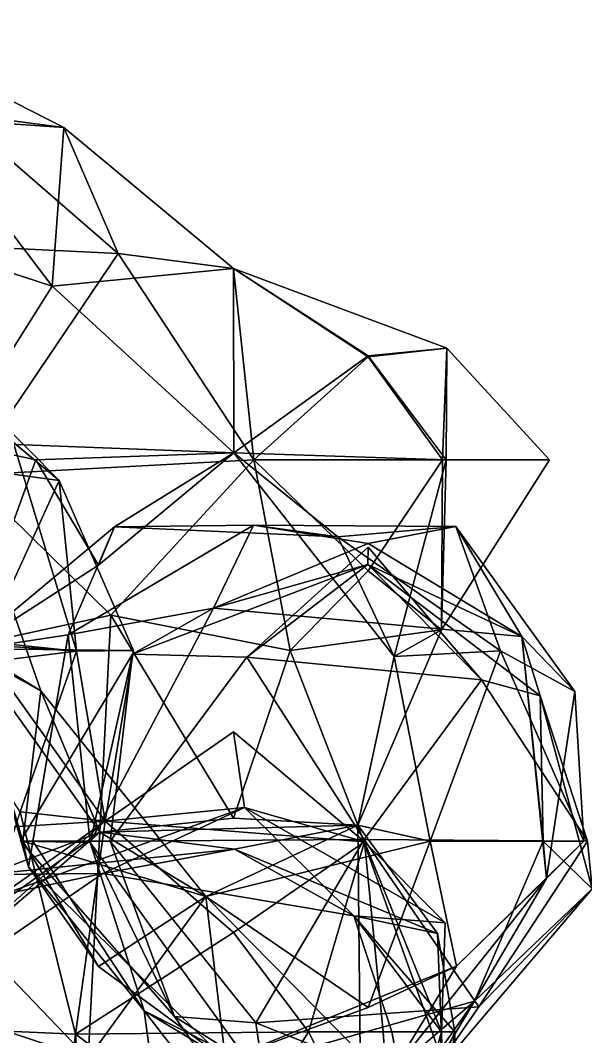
# Model space of a CAD drawing. Extents: x 290083 to 295691, y 4553739 to 4561622.
# Drawn here: x 294348 to 294400.9, y 4559458.8 to 4559553.8 of the extents above; entities that cross this region are included whole.
import ezdxf

# ---------------------------------------------------------------- set-up
doc = ezdxf.new("R2010")
doc.units = 0
doc.layers.add('Au_ppm_Pref_-_0_3', color=7, linetype='CONTINUOUS')

msp = doc.modelspace()

# ---------------------------------------------------------------- linework, layer by layer
at = {"layer": 'Au_ppm_Pref_-_0_3'}
for points in [[(294339.065, 4559544.686, 1842.568), (294352.104, 4559543.771, 1847.13), (294332.429, 4559553.802, 1847.11)], [(294342.091, 4559545.093, 1852.434), (294332.429, 4559553.802, 1847.11), (294352.104, 4559543.771, 1847.13)], [(294357.185, 4559532.025, 1853.917), (294330, 4559533.318, 1855.725), (294342.091, 4559545.093, 1852.434)], [(294339.065, 4559544.686, 1842.568), (294332.883, 4559534.857, 1838.47), (294351.031, 4559528.957, 1842.158)], [(294339.065, 4559544.686, 1842.568), (294351.031, 4559528.957, 1842.158), (294352.104, 4559543.771, 1847.13)], [(294352.104, 4559543.771, 1847.13), (294357.185, 4559532.025, 1853.917), (294342.091, 4559545.093, 1852.434)], [(294351.031, 4559528.957, 1842.158), (294367.978, 4559530.607, 1847.121), (294352.104, 4559543.771, 1847.13)], [(294357.185, 4559532.025, 1853.917), (294352.104, 4559543.771, 1847.13), (294367.978, 4559530.607, 1847.121)], [(294332.883, 4559534.857, 1838.47), (294341.829, 4559514.38, 1840.204), (294351.031, 4559528.957, 1842.158)], [(294330, 4559533.318, 1855.725), (294357.185, 4559532.025, 1853.917), (294343.156, 4559511.281, 1854.787)], [(294369.872, 4559512.739, 1854.042), (294343.156, 4559511.281, 1854.787), (294357.185, 4559532.025, 1853.917)], [(294369.872, 4559512.739, 1854.042), (294357.185, 4559532.025, 1853.917), (294367.978, 4559530.607, 1847.121)], [(294351.031, 4559528.957, 1842.158), (294367.989, 4559513.375, 1840.91), (294367.978, 4559530.607, 1847.121)], [(294369.872, 4559512.739, 1854.042), (294367.978, 4559530.607, 1847.121), (294380.553, 4559522.352, 1850.337)], [(294387.922, 4559523.152, 1847.13), (294380.553, 4559522.352, 1850.337), (294367.978, 4559530.607, 1847.121)], [(294380.553, 4559522.434, 1843.896), (294367.978, 4559530.607, 1847.121), (294367.989, 4559513.375, 1840.91)], [(294380.553, 4559522.434, 1843.896), (294387.922, 4559523.152, 1847.13), (294367.978, 4559530.607, 1847.121)], [(294351.031, 4559528.957, 1842.158), (294341.829, 4559514.38, 1840.204), (294367.989, 4559513.375, 1840.91)], [(294351.679, 4559510.809, 1871.257), (294339.97, 4559522.608, 1872.221), (294337.493, 4559512.732, 1867.429)], [(294351.679, 4559510.809, 1871.257), (294347.369, 4559514.373, 1878.387), (294339.97, 4559522.608, 1872.221)], [(294387.856, 4559512.732, 1843.688), (294387.922, 4559523.152, 1847.13), (294380.553, 4559522.434, 1843.896)], [(294387.922, 4559523.152, 1847.13), (294387.498, 4559512.732, 1850.404), (294380.553, 4559522.352, 1850.337)], [(294387.922, 4559523.152, 1847.13), (294397.505, 4559512.732, 1847.13), (294387.498, 4559512.732, 1850.404)], [(294387.856, 4559512.732, 1843.688), (294397.505, 4559512.732, 1847.13), (294387.922, 4559523.152, 1847.13)], [(294387.856, 4559512.732, 1843.688), (294380.553, 4559522.434, 1843.896), (294367.989, 4559513.375, 1840.91)], [(294387.498, 4559512.732, 1850.404), (294369.872, 4559512.739, 1854.042), (294380.553, 4559522.352, 1850.337)], [(294340.419, 4559496.196, 1881.821), (294347.369, 4559514.373, 1878.387), (294353.29, 4559494.86, 1876.427)], [(294341.829, 4559514.38, 1840.204), (294343.01, 4559494.93, 1835.294), (294349.494, 4559512.732, 1838.014)], [(294343.089, 4559495.316, 1847.026), (294349.965, 4559491.123, 1841.191), (294341.829, 4559514.38, 1840.204)], [(294343.01, 4559494.93, 1835.294), (294341.829, 4559514.38, 1840.204), (294349.965, 4559491.123, 1841.191)], [(294341.829, 4559514.38, 1840.204), (294349.494, 4559512.732, 1838.014), (294367.989, 4559513.375, 1840.91)], [(294351.679, 4559510.809, 1871.257), (294353.29, 4559494.86, 1876.427), (294347.369, 4559514.373, 1878.387)], [(294349.494, 4559512.732, 1838.014), (294355.355, 4559502.887, 1838.533), (294367.989, 4559513.375, 1840.91)], [(294355.355, 4559502.887, 1838.533), (294356.843, 4559506.48, 1833.869), (294367.989, 4559513.375, 1840.91)], [(294377.73, 4559505.54, 1834.185), (294367.989, 4559513.375, 1840.91), (294356.843, 4559506.48, 1833.869)], [(294382.979, 4559494.346, 1841.345), (294387.856, 4559512.732, 1843.688), (294367.989, 4559513.375, 1840.91)], [(294382.979, 4559494.346, 1841.345), (294367.989, 4559513.375, 1840.91), (294377.73, 4559505.54, 1834.185)], [(294351.679, 4559510.809, 1871.257), (294337.493, 4559512.732, 1867.429), (294344.473, 4559495.063, 1868.568)], [(294355.355, 4559502.887, 1838.533), (294349.494, 4559512.732, 1838.014), (294343.01, 4559494.93, 1835.294)], [(294343.156, 4559511.281, 1854.787), (294369.872, 4559512.739, 1854.042), (294356.515, 4559498.214, 1852.5)], [(294356.515, 4559498.214, 1852.5), (294369.872, 4559512.739, 1854.042), (294373.272, 4559494.914, 1849.637)], [(294369.872, 4559512.739, 1854.042), (294380.553, 4559502.339, 1850.594), (294373.272, 4559494.914, 1849.637)], [(294380.553, 4559502.339, 1850.594), (294369.872, 4559512.739, 1854.042), (294387.498, 4559512.732, 1850.404)], [(294380.553, 4559502.339, 1850.594), (294387.498, 4559512.732, 1850.404), (294387.428, 4559496.842, 1847.13)], [(294387.856, 4559512.732, 1843.688), (294382.979, 4559494.346, 1841.345), (294387.428, 4559496.842, 1847.13)], [(294387.856, 4559512.732, 1843.688), (294387.428, 4559496.842, 1847.13), (294397.505, 4559512.732, 1847.13)], [(294397.505, 4559512.732, 1847.13), (294387.428, 4559496.842, 1847.13), (294387.498, 4559512.732, 1850.404)], [(294356.515, 4559498.214, 1852.5), (294343.089, 4559495.316, 1847.026), (294343.156, 4559511.281, 1854.787)], [(294358.629, 4559494.914, 1870.887), (294351.679, 4559510.809, 1871.257), (294344.473, 4559495.063, 1868.568)], [(294358.629, 4559494.914, 1870.887), (294353.29, 4559494.86, 1876.427), (294351.679, 4559510.809, 1871.257)], [(294356.843, 4559506.48, 1833.869), (294355.355, 4559502.887, 1838.533), (294343.01, 4559494.93, 1835.294)], [(294356.843, 4559506.48, 1833.869), (294343.01, 4559494.93, 1835.294), (294352.5, 4559496.357, 1828.748)], [(294369.848, 4559506.633, 1830.452), (294352.5, 4559496.357, 1828.748), (294366.1, 4559498.854, 1823.543)], [(294356.843, 4559506.48, 1833.869), (294352.5, 4559496.357, 1828.748), (294369.848, 4559506.633, 1830.452)], [(294377.73, 4559505.54, 1834.185), (294356.843, 4559506.48, 1833.869), (294369.848, 4559506.633, 1830.452)], [(294380.553, 4559504.912, 1825.979), (294369.848, 4559506.633, 1830.452), (294366.1, 4559498.854, 1823.543)], [(294369.848, 4559506.633, 1830.452), (294388.747, 4559506.502, 1829.312), (294377.73, 4559505.54, 1834.185)], [(294388.747, 4559506.502, 1829.312), (294369.848, 4559506.633, 1830.452), (294380.553, 4559504.912, 1825.979)], [(294388.747, 4559506.502, 1829.312), (294392.929, 4559494.864, 1835.316), (294377.73, 4559505.54, 1834.185)], [(294388.747, 4559506.502, 1829.312), (294380.553, 4559504.912, 1825.979), (294394.924, 4559496.209, 1823.534)], [(294388.747, 4559506.502, 1829.312), (294399.875, 4559491.071, 1829.312), (294392.929, 4559494.864, 1835.316)], [(294399.875, 4559491.071, 1829.312), (294388.747, 4559506.502, 1829.312), (294394.924, 4559496.209, 1823.534)], [(294392.929, 4559494.864, 1835.316), (294382.979, 4559494.346, 1841.345), (294377.73, 4559505.54, 1834.185)], [(294380.553, 4559504.912, 1825.979), (294366.1, 4559498.854, 1823.543), (294394.924, 4559496.209, 1823.534)], [(294380.515, 4559502.948, 1818.357), (294369.213, 4559494.272, 1812.302), (294380.553, 4559504.549, 1814.221)], [(294380.553, 4559504.549, 1814.221), (294369.213, 4559494.272, 1812.302), (294391.158, 4559492.172, 1813.348)], [(294380.515, 4559502.948, 1818.357), (294380.553, 4559504.549, 1814.221), (294391.158, 4559492.172, 1813.348)], [(294358.531, 4559494.55, 1818.122), (294380.515, 4559502.948, 1818.357), (294366.1, 4559498.854, 1823.543)], [(294380.515, 4559502.948, 1818.357), (294358.531, 4559494.55, 1818.122), (294369.213, 4559494.272, 1812.302)], [(294380.515, 4559502.948, 1818.357), (294394.924, 4559496.209, 1823.534), (294366.1, 4559498.854, 1823.543)], [(294380.515, 4559502.948, 1818.357), (294396.643, 4559490.682, 1817.433), (294394.924, 4559496.209, 1823.534)], [(294396.643, 4559490.682, 1817.433), (294380.515, 4559502.948, 1818.357), (294391.158, 4559492.172, 1813.348)], [(294387.428, 4559496.842, 1847.13), (294373.272, 4559494.914, 1849.637), (294380.553, 4559502.339, 1850.594)], [(294343.089, 4559495.316, 1847.026), (294356.515, 4559498.214, 1852.5), (294355.471, 4559477.936, 1847.232)], [(294352.5, 4559496.357, 1828.748), (294354.56, 4559476.969, 1823.316), (294366.1, 4559498.854, 1823.543)], [(294358.531, 4559494.55, 1818.122), (294366.1, 4559498.854, 1823.543), (294354.56, 4559476.969, 1823.316)], [(294367.954, 4559479.249, 1852.351), (294355.471, 4559477.936, 1847.232), (294356.515, 4559498.214, 1852.5)], [(294367.954, 4559479.249, 1852.351), (294356.515, 4559498.214, 1852.5), (294373.272, 4559494.914, 1849.637)], [(294340.41, 4559495.744, 1881.837), (294340.419, 4559496.196, 1881.821), (294353.29, 4559494.86, 1876.427)], [(294348.796, 4559474.695, 1834.402), (294352.5, 4559496.357, 1828.748), (294343.01, 4559494.93, 1835.294)], [(294352.5, 4559496.357, 1828.748), (294348.796, 4559474.695, 1834.402), (294349.202, 4559477.096, 1829.312)], [(294349.202, 4559477.096, 1829.312), (294354.56, 4559476.969, 1823.316), (294352.5, 4559496.357, 1828.748)], [(294387.428, 4559496.842, 1847.13), (294379.58, 4559478.572, 1846.399), (294373.272, 4559494.914, 1849.637)], [(294379.58, 4559478.572, 1846.399), (294387.428, 4559496.842, 1847.13), (294382.979, 4559494.346, 1841.345)], [(294397.236, 4559473.585, 1829.414), (294399.875, 4559491.071, 1829.312), (294394.924, 4559496.209, 1823.534)], [(294397.236, 4559473.585, 1829.414), (294394.924, 4559496.209, 1823.534), (294396.906, 4559477.096, 1821.973)], [(294396.906, 4559477.096, 1821.973), (294394.924, 4559496.209, 1823.534), (294396.643, 4559490.682, 1817.433)], [(294355.974, 4559478.944, 1871.413), (294344.473, 4559495.063, 1868.568), (294329.68, 4559477.34, 1870.769)], [(294339.251, 4559493.141, 1882.398), (294340.41, 4559495.744, 1881.837), (294353.29, 4559494.86, 1876.427)], [(294343.089, 4559495.316, 1847.026), (294355.471, 4559477.936, 1847.232), (294349.965, 4559491.123, 1841.191)], [(294358.629, 4559494.914, 1870.887), (294344.473, 4559495.063, 1868.568), (294355.974, 4559478.944, 1871.413)], [(294348.03, 4559479.843, 1878.375), (294339.251, 4559493.141, 1882.398), (294353.29, 4559494.86, 1876.427)], [(294343.01, 4559494.93, 1835.294), (294349.965, 4559491.123, 1841.191), (294348.27, 4559477.096, 1838.591)], [(294348.27, 4559477.096, 1838.591), (294348.796, 4559474.695, 1834.402), (294343.01, 4559494.93, 1835.294)], [(294348.03, 4559479.843, 1878.375), (294353.29, 4559494.86, 1876.427), (294355.974, 4559478.944, 1871.413)], [(294358.531, 4559494.55, 1818.122), (294354.56, 4559476.969, 1823.316), (294348.054, 4559477.096, 1817.433)], [(294358.531, 4559494.55, 1818.122), (294348.054, 4559477.096, 1817.433), (294356.448, 4559477.096, 1812.009)], [(294358.629, 4559494.914, 1870.887), (294355.974, 4559478.944, 1871.413), (294353.29, 4559494.86, 1876.427)], [(294358.531, 4559494.55, 1818.122), (294356.448, 4559477.096, 1812.009), (294369.213, 4559494.272, 1812.302)], [(294369.213, 4559494.272, 1812.302), (294356.448, 4559477.096, 1812.009), (294380.184, 4559477.255, 1811.17)], [(294367.954, 4559479.249, 1852.351), (294373.272, 4559494.914, 1849.637), (294379.58, 4559478.572, 1846.399)], [(294391.158, 4559492.172, 1813.348), (294369.213, 4559494.272, 1812.302), (294380.184, 4559477.255, 1811.17)], [(294382.979, 4559494.346, 1841.345), (294386.361, 4559477.096, 1840.883), (294379.58, 4559478.572, 1846.399)], [(294386.361, 4559477.096, 1840.883), (294382.979, 4559494.346, 1841.345), (294392.929, 4559494.864, 1835.316)], [(294392.929, 4559494.864, 1835.316), (294400.726, 4559477.096, 1834.167), (294386.361, 4559477.096, 1840.883)], [(294392.929, 4559494.864, 1835.316), (294399.875, 4559491.071, 1829.312), (294400.726, 4559477.096, 1834.167)], [(294401.056, 4559477.096, 1813.707), (294391.158, 4559492.172, 1813.348), (294380.184, 4559477.255, 1811.17)], [(294396.643, 4559490.682, 1817.433), (294391.158, 4559492.172, 1813.348), (294401.056, 4559477.096, 1813.707)], [(294365.394, 4559471.915, 1841.191), (294348.27, 4559477.096, 1838.591), (294349.965, 4559491.123, 1841.191)], [(294365.394, 4559471.915, 1841.191), (294349.965, 4559491.123, 1841.191), (294355.471, 4559477.936, 1847.232)], [(294396.643, 4559490.682, 1817.433), (294401.494, 4559472.645, 1817.433), (294396.906, 4559477.096, 1821.973)], [(294396.643, 4559490.682, 1817.433), (294401.056, 4559477.096, 1813.707), (294401.494, 4559472.645, 1817.433)], [(294399.875, 4559491.071, 1829.312), (294397.236, 4559473.585, 1829.414), (294400.726, 4559477.096, 1834.167)], [(294380.208, 4559477.04, 1870.853), (294355.974, 4559478.944, 1871.413), (294367.954, 4559487.311, 1868.353)], [(294369.01, 4559480.235, 1864.298), (294367.954, 4559487.311, 1868.353), (294355.974, 4559478.944, 1871.413)], [(294380.208, 4559477.04, 1870.853), (294367.954, 4559487.311, 1868.353), (294369.01, 4559480.235, 1864.298)], [(294369.01, 4559480.235, 1864.298), (294355.974, 4559478.944, 1871.413), (294346.31, 4559472.07, 1864.948)], [(294355.76, 4559474.063, 1859.581), (294369.01, 4559480.235, 1864.298), (294346.31, 4559472.07, 1864.948)], [(294379.217, 4559470.1, 1859.083), (294369.01, 4559480.235, 1864.298), (294355.76, 4559474.063, 1859.581)], [(294379.217, 4559470.1, 1859.083), (294387.742, 4559469.443, 1864.948), (294369.01, 4559480.235, 1864.298)], [(294369.01, 4559480.235, 1864.298), (294387.742, 4559469.443, 1864.948), (294380.208, 4559477.04, 1870.853)], [(294355.974, 4559478.944, 1871.413), (294329.68, 4559477.34, 1870.769), (294342.756, 4559467.296, 1868.214)], [(294353.209, 4559459.042, 1876.169), (294341.714, 4559459.534, 1881.818), (294348.03, 4559479.843, 1878.375)], [(294355.974, 4559478.944, 1871.413), (294342.756, 4559467.296, 1868.214), (294346.31, 4559472.07, 1864.948)], [(294348.03, 4559479.843, 1878.375), (294355.974, 4559478.944, 1871.413), (294353.209, 4559459.042, 1876.169)], [(294367.954, 4559468.554, 1873.979), (294353.209, 4559459.042, 1876.169), (294355.974, 4559478.944, 1871.413)], [(294367.954, 4559479.249, 1852.351), (294379.58, 4559478.572, 1846.399), (294355.471, 4559477.936, 1847.232)], [(294380.208, 4559477.04, 1870.853), (294367.954, 4559468.554, 1873.979), (294355.974, 4559478.944, 1871.413)], [(294368.071, 4559476.352, 1853.055), (294355.471, 4559477.936, 1847.232), (294379.58, 4559478.572, 1846.399)], [(294379.58, 4559478.572, 1846.399), (294365.394, 4559471.915, 1841.191), (294379.812, 4559457.284, 1842.205)], [(294386.361, 4559477.096, 1840.883), (294365.394, 4559471.915, 1841.191), (294379.58, 4559478.572, 1846.399)], [(294368.071, 4559476.352, 1853.055), (294379.58, 4559478.572, 1846.399), (294387.038, 4559468.449, 1853.069)], [(294387.038, 4559468.449, 1853.069), (294379.58, 4559478.572, 1846.399), (294387.497, 4559456.541, 1847.761)], [(294387.497, 4559456.541, 1847.761), (294379.58, 4559478.572, 1846.399), (294379.812, 4559457.284, 1842.205)], [(294344.97, 4559473.965, 1853.069), (294337.434, 4559462.443, 1847.044), (294355.471, 4559477.936, 1847.232)], [(294342.756, 4559468.851, 1843.939), (294355.471, 4559477.936, 1847.232), (294337.434, 4559462.443, 1847.044)], [(294354.385, 4559456.777, 1843.015), (294355.471, 4559477.936, 1847.232), (294342.756, 4559468.851, 1843.939)], [(294368.071, 4559476.352, 1853.055), (294344.97, 4559473.965, 1853.069), (294355.471, 4559477.936, 1847.232)], [(294348.054, 4559477.096, 1817.433), (294354.56, 4559476.969, 1823.316), (294362.45, 4559460.703, 1817.433)], [(294348.054, 4559477.096, 1817.433), (294362.45, 4559460.703, 1817.433), (294356.448, 4559477.096, 1812.009)], [(294348.27, 4559477.096, 1838.591), (294365.394, 4559471.915, 1841.191), (294355.355, 4559465.38, 1839.157)], [(294348.27, 4559477.096, 1838.591), (294355.355, 4559465.38, 1839.157), (294348.796, 4559474.695, 1834.402)], [(294349.202, 4559477.096, 1829.312), (294348.796, 4559474.695, 1834.402), (294359.617, 4559461.234, 1829.125)], [(294349.202, 4559477.096, 1829.312), (294359.617, 4559461.234, 1829.125), (294354.56, 4559476.969, 1823.316)], [(294365.394, 4559471.915, 1841.191), (294355.471, 4559477.936, 1847.232), (294354.385, 4559456.777, 1843.015)], [(294356.448, 4559477.096, 1812.009), (294370.067, 4559460.109, 1812.767), (294380.184, 4559477.255, 1811.17)], [(294362.45, 4559460.703, 1817.433), (294370.067, 4559460.109, 1812.767), (294356.448, 4559477.096, 1812.009)], [(294380.553, 4559461.539, 1840.437), (294365.394, 4559471.915, 1841.191), (294386.361, 4559477.096, 1840.883)], [(294380.208, 4559477.04, 1870.853), (294374.993, 4559459.278, 1874.205), (294367.954, 4559468.554, 1873.979)], [(294390.887, 4559461.604, 1813.338), (294380.184, 4559477.255, 1811.17), (294370.067, 4559460.109, 1812.767)], [(294381.975, 4559459.278, 1870.887), (294374.993, 4559459.278, 1874.205), (294380.208, 4559477.04, 1870.853)], [(294390.887, 4559461.604, 1813.338), (294401.056, 4559477.096, 1813.707), (294380.184, 4559477.255, 1811.17)], [(294387.421, 4559459.278, 1865.024), (294380.208, 4559477.04, 1870.853), (294387.742, 4559469.443, 1864.948)], [(294387.421, 4559459.278, 1865.024), (294381.975, 4559459.278, 1870.887), (294380.208, 4559477.04, 1870.853)], [(294388.823, 4559465.4, 1835.251), (294380.553, 4559461.539, 1840.437), (294386.361, 4559477.096, 1840.883)], [(294400.726, 4559477.096, 1834.167), (294388.823, 4559465.4, 1835.251), (294386.361, 4559477.096, 1840.883)], [(294397.236, 4559473.585, 1829.414), (294388.823, 4559465.4, 1835.251), (294400.726, 4559477.096, 1834.167)], [(294390.486, 4559462.137, 1823.685), (294397.236, 4559473.585, 1829.414), (294396.906, 4559477.096, 1821.973)], [(294396.906, 4559477.096, 1821.973), (294401.494, 4559472.645, 1817.433), (294390.486, 4559462.137, 1823.685)], [(294401.494, 4559472.645, 1817.433), (294401.056, 4559477.096, 1813.707), (294390.887, 4559461.604, 1813.338)], [(294355.76, 4559474.063, 1859.581), (294344.97, 4559473.965, 1853.069), (294368.071, 4559476.352, 1853.055)], [(294359.617, 4559461.234, 1829.125), (294369.563, 4559456.224, 1822.479), (294354.56, 4559476.969, 1823.316)], [(294354.56, 4559476.969, 1823.316), (294369.563, 4559456.224, 1822.479), (294362.45, 4559460.703, 1817.433)], [(294379.217, 4559470.1, 1859.083), (294355.76, 4559474.063, 1859.581), (294368.071, 4559476.352, 1853.055)], [(294379.217, 4559470.1, 1859.083), (294368.071, 4559476.352, 1853.055), (294387.038, 4559468.449, 1853.069)], [(294355.355, 4559465.38, 1839.157), (294367.213, 4559456.664, 1835.419), (294348.796, 4559474.695, 1834.402)], [(294359.617, 4559461.234, 1829.125), (294348.796, 4559474.695, 1834.402), (294367.213, 4559456.664, 1835.419)], [(294355.76, 4559474.063, 1859.581), (294346.31, 4559472.07, 1864.948), (294340.59, 4559463.683, 1859.474)], [(294355.76, 4559474.063, 1859.581), (294340.59, 4559463.683, 1859.474), (294344.97, 4559473.965, 1853.069)], [(294382.872, 4559455.582, 1829.555), (294388.823, 4559465.4, 1835.251), (294397.236, 4559473.585, 1829.414)], [(294390.486, 4559462.137, 1823.685), (294382.872, 4559455.582, 1829.555), (294397.236, 4559473.585, 1829.414)], [(294390.486, 4559462.137, 1823.685), (294401.494, 4559472.645, 1817.433), (294385.593, 4559453.947, 1816.505)], [(294385.593, 4559453.947, 1816.505), (294401.494, 4559472.645, 1817.433), (294390.887, 4559461.604, 1813.338)], [(294379.812, 4559457.284, 1842.205), (294365.394, 4559471.915, 1841.191), (294354.385, 4559456.777, 1843.015)], [(294365.394, 4559471.915, 1841.191), (294367.213, 4559456.664, 1835.419), (294355.355, 4559465.38, 1839.157)], [(294365.394, 4559471.915, 1841.191), (294380.553, 4559461.539, 1840.437), (294367.213, 4559456.664, 1835.419)], [(294379.217, 4559470.1, 1859.083), (294382.781, 4559459.278, 1859.009), (294387.421, 4559459.278, 1865.024)], [(294379.217, 4559470.1, 1859.083), (294387.421, 4559459.278, 1865.024), (294387.742, 4559469.443, 1864.948)], [(294379.217, 4559470.1, 1859.083), (294388.653, 4559459.278, 1854.521), (294382.781, 4559459.278, 1859.009)], [(294379.217, 4559470.1, 1859.083), (294387.038, 4559468.449, 1853.069), (294388.653, 4559459.278, 1854.521)], [(294342.756, 4559468.851, 1843.939), (294337.434, 4559462.443, 1847.044), (294354.385, 4559456.777, 1843.015)], [(294374.993, 4559459.278, 1874.205), (294353.209, 4559459.042, 1876.169), (294367.954, 4559468.554, 1873.979)], [(294388.653, 4559459.278, 1854.521), (294387.038, 4559468.449, 1853.069), (294387.497, 4559456.541, 1847.761)], [(294382.872, 4559455.582, 1829.555), (294367.213, 4559456.664, 1835.419), (294388.823, 4559465.4, 1835.251)], [(294380.553, 4559461.539, 1840.437), (294388.823, 4559465.4, 1835.251), (294367.213, 4559456.664, 1835.419)], [(294354.385, 4559456.777, 1843.015), (294337.434, 4559462.443, 1847.044), (294342.787, 4559443.072, 1842.979)], [(294382.872, 4559455.582, 1829.555), (294390.486, 4559462.137, 1823.685), (294369.563, 4559456.224, 1822.479)], [(294390.486, 4559462.137, 1823.685), (294380.553, 4559448.055, 1821.174), (294369.563, 4559456.224, 1822.479)], [(294390.486, 4559462.137, 1823.685), (294385.593, 4559453.947, 1816.505), (294380.553, 4559448.055, 1821.174)], [(294370.032, 4559447.835, 1828.167), (294359.617, 4559461.234, 1829.125), (294367.213, 4559456.664, 1835.419)], [(294359.617, 4559461.234, 1829.125), (294370.032, 4559447.835, 1828.167), (294361.19, 4559449.712, 1823.373)], [(294359.617, 4559461.234, 1829.125), (294361.19, 4559449.712, 1823.373), (294369.563, 4559456.224, 1822.479)], [(294370.067, 4559460.109, 1812.767), (294385.593, 4559453.947, 1816.505), (294390.887, 4559461.604, 1813.338)], [(294370.067, 4559460.109, 1812.767), (294362.45, 4559460.703, 1817.433), (294371.971, 4559447.14, 1817.433)], [(294371.971, 4559447.14, 1817.433), (294362.45, 4559460.703, 1817.433), (294369.563, 4559456.224, 1822.479)], [(294370.067, 4559460.109, 1812.767), (294371.971, 4559447.14, 1817.433), (294385.593, 4559453.947, 1816.505)], [(294330.148, 4559441.791, 1882.334), (294341.714, 4559459.534, 1881.818), (294351.275, 4559441.46, 1877.887)], [(294353.209, 4559459.042, 1876.169), (294351.275, 4559441.46, 1877.887), (294341.714, 4559459.534, 1881.818)], [(294351.275, 4559441.46, 1877.887), (294353.209, 4559459.042, 1876.169), (294354.408, 4559440.348, 1871.181)], [(294367.954, 4559448.114, 1874.608), (294353.209, 4559459.042, 1876.169), (294374.993, 4559459.278, 1874.205)], [(294367.954, 4559448.114, 1874.608), (294354.408, 4559440.348, 1871.181), (294353.209, 4559459.042, 1876.169)], [(294367.954, 4559448.114, 1874.608), (294374.993, 4559459.278, 1874.205), (294383.025, 4559443.453, 1871.6)], [(294381.975, 4559459.278, 1870.887), (294383.025, 4559443.453, 1871.6), (294374.993, 4559459.278, 1874.205)], [(294381.975, 4559459.278, 1870.887), (294387.421, 4559459.278, 1865.024), (294383.025, 4559443.453, 1871.6)], [(294387.421, 4559459.278, 1865.024), (294382.781, 4559459.278, 1859.009), (294386.124, 4559441.39, 1859.695)], [(294382.781, 4559459.278, 1859.009), (294388.653, 4559459.278, 1854.521), (294386.124, 4559441.39, 1859.695)], [(294387.421, 4559459.278, 1865.024), (294387.724, 4559445.609, 1864.948), (294383.025, 4559443.453, 1871.6)], [(294387.724, 4559445.609, 1864.948), (294387.421, 4559459.278, 1865.024), (294386.124, 4559441.39, 1859.695)], [(294388.718, 4559443.61, 1853.997), (294386.124, 4559441.39, 1859.695), (294388.653, 4559459.278, 1854.521)], [(294388.718, 4559443.61, 1853.997), (294388.653, 4559459.278, 1854.521), (294387.497, 4559456.541, 1847.761)]]:
    msp.add_3dface(points, dxfattribs=at)

doc.saveas('drawing.dxf')
